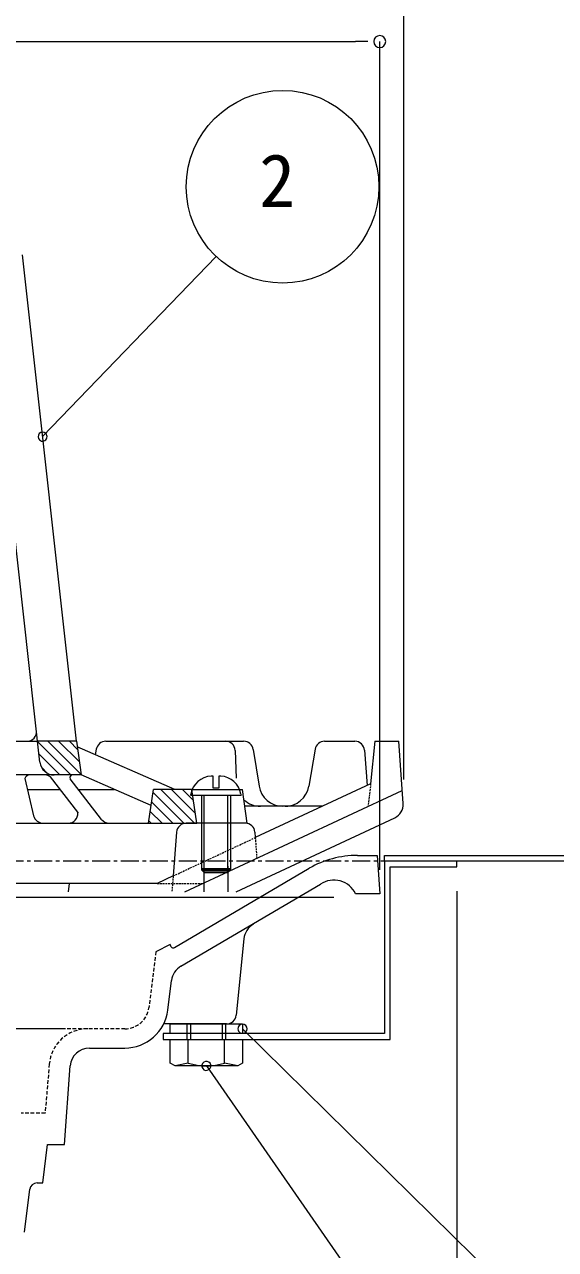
# Model space of a CAD drawing. Units: millimetres, scale not verified. Extents: x -1380 to 1380, y -955 to 955.
# Drawn here: x -413.9 to -303.6, y -583.2 to -328.9 of the extents above; entities that cross this region are included whole.
import ezdxf
from ezdxf.enums import TextEntityAlignment as Align

# ---------------------------------------------------------------- set-up
doc = ezdxf.new("R2010")
doc.units = ezdxf.units.MM
doc.header["$LTSCALE"] = 3
for name, pattern in [('USER1', [2, 1.25, -0.25, 0.25, -0.25]), ('USER2', [0.375, 0.25, -0.125]), ('USER3', [0.1875, 0.125, -0.0625])]:
    doc.linetypes.add(name, pattern=pattern)
for name, color, linetype, lineweight in [('0-0_0', 7, 'Continuous', 15), ('0-2_L-2', 7, 'Continuous', 18), ('0-3_L-1', 7, 'Continuous', 18), ('0-4_L-5', 2, 'USER1', 18), ('0-5_L-3', 7, 'Continuous', 18), ('0-8_SUNPO', 7, 'Continuous', 18), ('0-B_L-1a', 3, 'Continuous', 18), ('0-C_L-1b', 150, 'Continuous', 18)]:
    doc.layers.add(name, color=color, linetype=linetype, lineweight=lineweight)
doc.styles.add('ＭＳ ゴシック', font='')
doc.styles.get('ＭＳ ゴシック').set_extended_font_data('MS Gothic')

msp = doc.modelspace()

# ---------------------------------------------------------------- linework, layer by layer
at = {"layer": '0-0_0'}
msp.add_line((-342.579, -332.456), (-345.079, -332.456), dxfattribs=at)
for centre, radius, start, end in [((-340.079, -332.456), 1.25, 0, 180), ((-340.079, -332.456), 1.25, 180, 0), ((-410.107, -414.47), 0.938, 46.04064, 226.04064), ((-410.107, -414.47), 0.938, 226.04064, 46.04064), ((-368.579, -537.403), 0.938, 315.47919, 135.47919), ((-368.579, -537.403), 0.938, 135.47919, 315.47919), ((-376.079, -545.103), 0.938, 304.8106, 124.8106), ((-376.079, -545.103), 0.938, 124.8106, 304.8106)]:
    msp.add_arc(centre, radius, start, end, dxfattribs=at)
at = {"layer": '0-2_L-2'}
for p, q in [((-382.679, -520.513), (-354.72, -504.083)), ((-381.359, -524.408), (-352.393, -507.365)), ((-349.579, -510.159), (-450.079, -510.159)), ((-368.284, -518.745), (-369.897, -534.605)), ((-383.579, -519.878), (-386.579, -521.403)), ((-383.579, -519.878), (-383.579, -519.994)), ((-384.094, -533.519), (-383.326, -527.375)), ((-371.886, -536.403), (-384.962, -536.403)), ((-406.079, -537.403), (-450.079, -537.403)), ((-400.368, -541.403), (-393.024, -541.403)), ((-413.86, -579.651), (-412.744, -570.717))]:
    msp.add_line(p, q, dxfattribs=at)
at = {"layer": '0-2_L-2', "linetype": 'USER2'}
for p, q in [((-386.579, -521.403), (-388.032, -533.023)), ((-392.993, -537.403), (-406.079, -537.403))]:
    msp.add_line(p, q, dxfattribs=at)
at = {"layer": '0-2_L-2'}
msp.add_lwpolyline([(-324.079, -502.603), (-339.079, -502.603), (-339.079, -538.403), (-385.079, -538.403), (-385.079, -539.603), (-337.879, -539.603), (-337.879, -503.803), (-324.079, -503.803)], close=True, dxfattribs=at)
for points in [[(-344.72, -501.403), (-340.579, -501.403), (-340.079, -509.403), (-345.079, -509.403)], [(-411.255, -569.403), (-410.079, -569.403), (-409.079, -561.403), (-405.579, -561.403), (-404.357, -545.104)]]:
    msp.add_lwpolyline(points, dxfattribs=at)
at = {"layer": '0-2_L-2', "linetype": 'USER2'}
msp.add_lwpolyline([(-408.707, -544.72), (-409.579, -554.903), (-414.579, -554.903)], dxfattribs=at)
at = {"layer": '0-2_L-2'}
for centre, radius, start, end in [((-344.72, -521.403), 20, 90, 120), ((-349.61, -511.519), 5, 25.03456, 123.82628), ((-364.305, -519.149), 4, 119.98252, 174.19596), ((-382.979, -519.994), 0.6, 180, 300), ((-379.357, -527.871), 4, 120.04459, 172.87498), ((-393.024, -532.403), 9, 270, 352.87498), ((-371.886, -534.403), 2, 270, 354.19596), ((-400.368, -545.403), 4, 90, 175.71085), ((-411.255, -570.903), 1.5, 90, 172.87498)]:
    msp.add_arc(centre, radius, start, end, dxfattribs=at)
at = {"layer": '0-2_L-2', "linetype": 'USER2'}
for centre, radius, start, end in [((-392.993, -532.403), 5, 270, 352.87498), ((-400.736, -545.403), 8, 90, 175.10091)]:
    msp.add_arc(centre, radius, start, end, dxfattribs=at)
at = {"layer": '0-3_L-1'}
msp.add_lwpolyline([(-269.079, -502.603), (-339.079, -502.603), (-339.079, -501.403), (-269.079, -501.403)], close=True, dxfattribs=at)
at = {"layer": '0-4_L-5'}
msp.add_line((-324.079, -502.603), (-576.079, -502.603), dxfattribs=at)
at = {"layer": '0-5_L-3'}
for p, q in [((-374.707, -487.423), (-374.707, -484.932)), ((-373.507, -484.932), (-373.507, -487.423)), ((-373.507, -487.423), (-374.707, -487.423)), ((-379.311, -488.661), (-379.357, -488.923)), ((-379.357, -488.923), (-368.857, -488.923)), ((-377.107, -488.923), (-377.107, -504.381)), ((-376.566, -504.923), (-376.566, -488.923)), ((-371.649, -504.923), (-371.649, -488.923)), ((-371.107, -488.923), (-371.107, -504.381)), ((-368.904, -488.661), (-368.857, -488.923)), ((-377.107, -504.381), (-371.107, -504.381)), ((-377.107, -504.381), (-376.566, -504.923)), ((-376.566, -504.923), (-371.649, -504.923)), ((-371.107, -504.381), (-371.649, -504.923)), ((-380.079, -539.603), (-380.079, -536.403)), ((-372.079, -536.403), (-372.079, -539.603)), ((-379.832, -544.526), (-379.832, -539.603)), ((-372.327, -544.526), (-372.327, -539.603)), ((-379.832, -544.526), (-382.579, -545.103)), ((-369.579, -545.103), (-372.327, -544.526))]:
    msp.add_line(p, q, dxfattribs=at)
at = {"layer": '0-5_L-3', "color": 6}
for p, q in [((-379.379, -536.403), (-379.379, -539.603)), ((-372.779, -536.403), (-372.779, -539.603))]:
    msp.add_line(p, q, dxfattribs=at)
at = {"layer": '0-5_L-3'}
for points in [[(-368.579, -538.403), (-383.579, -538.403), (-383.579, -536.403), (-368.579, -536.403)], [(-368.579, -539.603), (-368.579, -544.526), (-369.579, -545.103), (-382.579, -545.103), (-383.579, -544.526), (-383.579, -539.603)]]:
    msp.add_lwpolyline(points, close=True, dxfattribs=at)
for centre, radius, start, end in [((-374.88, -489.442), 4.5, 92.85539, 170), ((-374.107, -504.923), 20, 91.71913, 92.85539), ((-374.107, -504.923), 20, 87.14461, 88.28087), ((-373.335, -489.442), 4.5, 10, 87.14461), ((-376.079, -532.618), 12.485, 252.50768, 287.49232)]:
    msp.add_arc(centre, radius, start, end, dxfattribs=at)
at = {"layer": '0-8_SUNPO'}
for p, q in [((-335.079, -485.663), (-335.079, -282.456)), ((-555.079, -332.456), (-345.079, -332.456)), ((-340.079, -504.403), (-340.079, -332.456)), ((-410.107, -414.47), (-374.043, -377.071)), ((-324.079, -508.803), (-324.079, -694.306)), ((-368.579, -537.403), (-270.813, -633.547)), ((-376.079, -545.103), (-265.907, -703.558))]:
    msp.add_line(p, q, dxfattribs=at)
msp.add_circle((-360.252, -362.587), 20, dxfattribs=at)
at = {"layer": '0-B_L-1a'}
for p, q in [((-410.647, -482.045), (-422.251, -377.621)), ((-403.079, -477.713), (-414.3, -376.738)), ((-489.03, -477.713), (-411.129, -477.713)), ((-403.079, -477.713), (-411.129, -477.713)), ((-411.113, -477.856), (-404.255, -484.713)), ((-409.01, -477.713), (-402.091, -484.633)), ((-406.765, -477.713), (-402.465, -482.014)), ((-404.52, -477.713), (-402.839, -479.394)), ((-403.079, -477.713), (-402.079, -484.713)), ((-410.832, -480.382), (-406.5, -484.713)), ((-382.639, -487.713), (-402.91, -478.9)), ((-410.288, -483.171), (-409.123, -484.335)), ((-407.666, -484.713), (-492.493, -484.713)), ((-413.769, -485.468), (-411.96, -493.171)), ((-402.788, -492.454), (-408.432, -485.121)), ((-402.079, -484.713), (-407.666, -484.713)), ((-397.864, -493.933), (-404.34, -485.518)), ((-387.553, -491.029), (-402.079, -484.713)), ((-413.242, -487.713), (-406.436, -487.713)), ((-402.651, -487.713), (-395.179, -487.713)), ((-388.079, -494.713), (-387.079, -487.713)), ((-379.079, -487.713), (-387.079, -487.713)), ((-385.54, -487.713), (-378.54, -494.713)), ((-383.295, -487.713), (-378.377, -492.631)), ((-381.05, -487.713), (-378.751, -490.012)), ((-379.107, -487.713), (-369.107, -487.713)), ((-379.107, -487.713), (-369.107, -487.713)), ((-379.079, -487.713), (-368.579, -487.713)), ((-378.079, -494.713), (-379.079, -487.713)), ((-367.579, -494.713), (-368.579, -487.713)), ((-387.448, -490.295), (-383.03, -494.713)), ((-387.168, -488.331), (-380.785, -494.713)), ((-402.788, -492.454), (-402.775, -492.577)), ((-387.729, -492.26), (-385.275, -494.713)), ((-501.079, -494.713), (-388.079, -494.713)), ((-388.079, -494.713), (-378.079, -494.713)), ((-388.009, -494.224), (-387.52, -494.713)), ((-367.579, -494.713), (-378.079, -494.713))]:
    msp.add_line(p, q, dxfattribs=at)
for centre, radius, start, end in [((-413.363, -475.713), 2, 270, 6.34057), ((-407.666, -481.713), 3, 186.34057, 270), ((-412.8, -485.713), 1, 90, 165.79173), ((-409.641, -486.713), 2, 52.78815, 90), ((-403.944, -485.213), 0.5, 90, 217.58146), ((-410.013, -492.713), 2, 193.21656, 270), ((-404.77, -492.713), 2, 270, 3.90312), ((-396.279, -492.713), 2, 217.58146, 270)]:
    msp.add_arc(centre, radius, start, end, dxfattribs=at)
at = {"layer": '0-C_L-1b'}
for p, q in [((-396.986, -477.713), (-368.34, -477.713)), ((-351.53, -477.713), (-345.248, -477.713)), ((-341.079, -477.713), (-341.962, -486.544)), ((-341.079, -477.713), (-336.079, -477.713)), ((-335.216, -490.663), (-336.079, -477.713)), ((-398.958, -479.384), (-399.15, -480.535)), ((-370.113, -479.633), (-369.884, -485.345)), ((-366.365, -479.398), (-365.152, -487.001)), ((-353.502, -479.379), (-354.801, -487.049)), ((-343.254, -479.564), (-342.705, -486.89)), ((-380.546, -508.95), (-335.4, -487.898)), ((-341.962, -486.544), (-365.92, -497.716)), ((-351.975, -491.213), (-368.079, -491.213)), ((-367.993, -494.713), (-380.261, -494.713)), ((-377.107, -494.713), (-377.107, -504.213)), ((-371.107, -494.713), (-371.107, -504.213)), ((-369.898, -508.95), (-336.942, -493.582)), ((-382.255, -496.554), (-382.984, -505.673)), ((-365.998, -496.576), (-365.92, -497.716)), ((-382.984, -505.673), (-386.287, -507.213)), ((-376.607, -504.713), (-377.107, -504.213)), ((-371.107, -504.213), (-377.107, -504.213)), ((-376.607, -503.672), (-376.607, -508.95)), ((-371.607, -504.713), (-376.607, -504.713)), ((-371.607, -503.672), (-371.607, -508.95)), ((-371.107, -504.213), (-371.607, -504.713)), ((-386.287, -507.213), (-450.079, -507.213)), ((-404.579, -507.213), (-404.772, -508.95))]:
    msp.add_line(p, q, dxfattribs=at)
at = {"layer": '0-C_L-1b', "linetype": 'USER3'}
for p, q in [((-341.962, -486.544), (-342.511, -491.213)), ((-382.984, -505.673), (-383.246, -508.95)), ((-386.287, -507.213), (-376.823, -507.213))]:
    msp.add_line(p, q, dxfattribs=at)
msp.add_lwpolyline([(-382.984, -505.673), (-365.92, -497.716), (-365.626, -501.992)], dxfattribs=at)
at = {"layer": '0-C_L-1b'}
for centre, radius, start, end in [((-396.986, -479.713), 2, 90, 170.53214), ((-372.111, -479.713), 2, 2.29635, 90), ((-368.34, -479.713), 2, 9.06649, 90), ((-351.53, -479.713), 2, 90, 170.38466), ((-345.248, -479.713), 2, 4.28732, 90), ((-360.214, -486.213), 5, 189.06649, 270), ((-359.731, -486.213), 5, 270, 350.38466), ((-364.845, -486.213), 5, 226.70499, 270), ((-338.209, -490.863), 3, 295, 3.81407), ((-359.731, -486.213), 5, 270, 282.25577), ((-380.261, -496.713), 2, 90, 175.42608), ((-367.993, -496.713), 2, 3.92954, 90)]:
    msp.add_arc(centre, radius, start, end, dxfattribs=at)

# ---------------------------------------------------------------- texts
at = {"layer": '0-8_SUNPO', "style": 'ＭＳ ゴシック'}
msp.add_text('2', height=11, dxfattribs=at).set_placement((-365.125, -370.087), align=Align.BOTTOM_LEFT)

doc.saveas('drawing.dxf')
